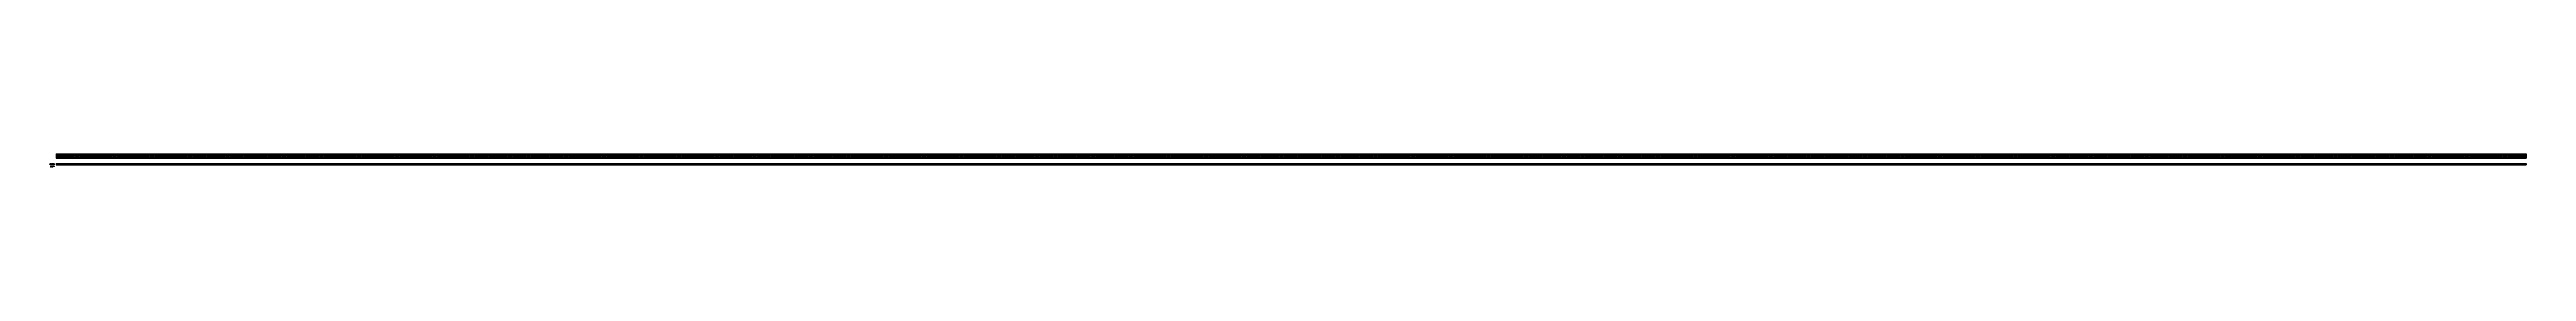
# Model space of a CAD drawing. Extents: x -8 to 20048, y -25 to 85.
import ezdxf

# ---------------------------------------------------------------- set-up
doc = ezdxf.new("R2010")
doc.units = 0
doc.linetypes.add('CENTER', pattern=[50.8, 31.75, -6.35, 6.35, -6.35])
doc.linetypes.add('DASHED', pattern=[19.05, 12.7, -6.35])
doc.layers.get('0').update_dxf_attribs({"linetype": 'CONTINUOUS'})
doc.layers.add('CENTER', color=1, linetype='CENTER')
doc.styles.get("Standard").update_dxf_attribs({"font": 'txt.shx', "height": 3, "bigfont": 'bigfont.shx'})

msp = doc.modelspace()

# ---------------------------------------------------------------- linework, layer by layer
at = {"color": 7, "linetype": 'CONTINUOUS'}
for p, q in [((46, 85), (46, 49)), ((46, 85), (20046, 85)), ((46, 73), (20046, 73)), ((46, 61), (20046, 61)), ((46, 49), (20046, 49)), ((46, 6), (46, -6)), ((46, 6), (20046, 6)), ((20046, 85), (20046, 49)), ((20046, 6), (20046, -6)), ((46, -6), (20046, -6))]:
    msp.add_line(p, q, dxfattribs=at)
at = {"color": 3, "linetype": 'DASHED'}
for p, q in [((46, 83), (20046, 83)), ((46, 75), (20046, 75)), ((46, 71), (20046, 71)), ((46, 63), (20046, 63)), ((46, 59), (20046, 59)), ((46, 51), (20046, 51)), ((46, 4), (20046, 4)), ((46, -4), (20046, -4))]:
    msp.add_line(p, q, dxfattribs=at)
at = {"color": 7, "linetype": 'CONTINUOUS'}
for centre, radius in [((0, 0), 6), ((0, 0), 4), ((12, 0), 6), ((12, 0), 4), ((24, 0), 6), ((24, 0), 4)]:
    msp.add_circle(centre, radius, dxfattribs=at)
at = {"layer": 'CENTER', "color": 1, "linetype": 'CENTER'}
for p, q in [((32, 0), (-8, 0)), ((0, 8), (0, -8)), ((12, 8), (12, -8)), ((24, 8), (24, -8)), ((44, 79), (20048, 79)), ((44, 67), (20048, 67)), ((44, 55), (20048, 55)), ((44, 0), (20048, 0))]:
    msp.add_line(p, q, dxfattribs=at)

# ---------------------------------------------------------------- texts
at = {"color": 7, "linetype": 'CONTINUOUS'}
for s, p in [('PUTMF12-3-20', (0, -20)), ('PUTMF12', (0, -25))]:
    msp.add_text(s, height=3, dxfattribs=at).set_placement(p)

doc.saveas('drawing.dxf')
